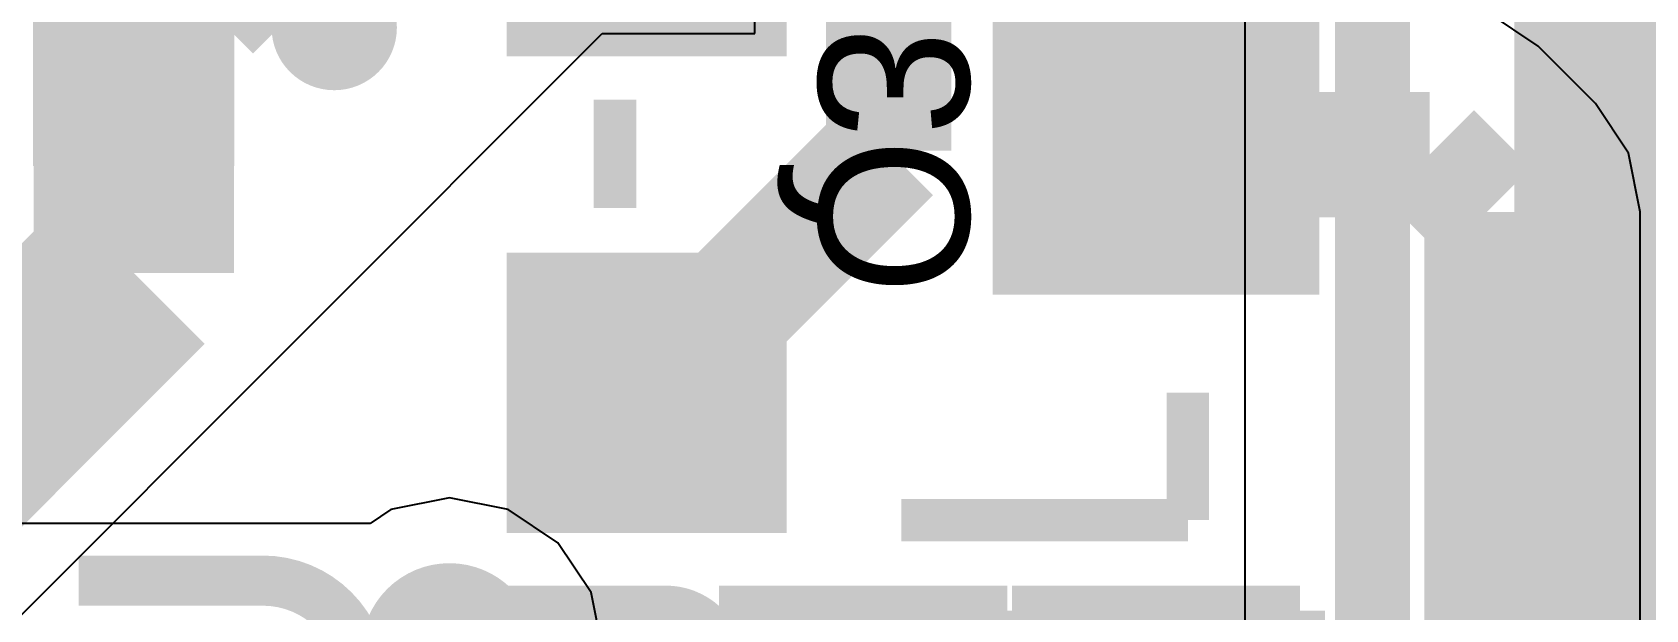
# Model space of a CAD drawing. Extents: x 81 to 196, y 150 to 213.
# Drawn here: x 110.08 to 116.52, y 193.27 to 195.58 of the extents above; entities that cross this region are included whole.
import ezdxf

# ---------------------------------------------------------------- set-up
doc = ezdxf.new("R2010")
doc.units = 0
doc.header["$MEASUREMENT"] = 0
for name, color, linetype in [('BOTTOMLAYER', 5, 'CONTINUOUS'), ('BOTTOMOVERLAY', 54, 'CONTINUOUS'), ('BOTTOMPASTE', 16, 'CONTINUOUS'), ('BOTTOMSOLDER', 6, 'CONTINUOUS'), ('MULTILAYER', 9, 'CONTINUOUS'), ('TOPLAYER', 1, 'CONTINUOUS')]:
    doc.layers.add(name, color=color, linetype=linetype)

msp = doc.modelspace()

# ---------------------------------------------------------------- linework, layer by layer
at = {"layer": 'BOTTOMLAYER'}
for p, q in [((112.963574, 195.570226), (112.963574, 196.484626)), ((116.088549, 195.520201), (115.890083, 195.652814)), ((109.763174, 192.979426), (112.353974, 195.570226)), ((112.353974, 195.570226), (112.963574, 195.570226)), ((116.317149, 195.291601), (116.088549, 195.520201)), ((116.317149, 195.291601), (116.317151, 195.291603)), ((116.317151, 195.291603), (116.317149, 195.291601)), ((116.449762, 195.093135), (116.317149, 195.291601)), ((116.496328, 194.859026), (116.449762, 195.093135)), ((116.496328, 192.217426), (116.496328, 194.859026))]:
    msp.add_line(p, q, dxfattribs=at)
for points, const_width in [([(113.496974, 195.102815), (113.496974, 197.602226)], 0.499999), ([(110.677574, 195.773426), (110.941785, 196.037637)], 0.800001), ([(110.484572, 194.615224), (110.484572, 195.694224)], 0.800001), ([(112.531774, 194.137615), (113.496974, 195.102815)], 0.499999), ([(115.655974, 195.087626), (114.563774, 195.087626)], 0.499999), ([(115.884574, 194.859026), (115.655974, 195.087626)], 0.499999), ([(115.884574, 192.217426), (115.884574, 194.859026)], 0.499999), ([(108.975777, 193.106429), (110.484572, 194.615224)], 0.800001)]:
    msp.add_lwpolyline(points, dxfattribs=dict(at, const_width=const_width))
at = {"layer": 'BOTTOMLAYER', "const_width": 0.499999}
for points in [[(115.156798, 195.087626, -0.198912), (114.803085, 195.234138)], [(115.156798, 195.087626, -0.198912), (114.803085, 195.234138)], [(115.156798, 195.087626, -0.198912), (114.803085, 195.234138)], [(115.156798, 195.087626, -0.198912), (114.803085, 195.234138)], [(115.156798, 195.087626, -0.198912), (114.803085, 195.234138)], [(115.156798, 195.087626, -0.198912), (114.803085, 195.234138)], [(115.156798, 195.087626, -0.198912), (114.803085, 195.234138)], [(114.803085, 194.941114, -0.198912), (115.156798, 195.087626)], [(114.803085, 194.941114, -0.198912), (115.156798, 195.087626)], [(114.803085, 194.941114, -0.198912), (115.156798, 195.087626)], [(114.803085, 194.941114, -0.198912), (115.156798, 195.087626)], [(114.803085, 194.941114, -0.198912), (115.156798, 195.087626)], [(114.803085, 194.941114, -0.198912), (115.156798, 195.087626)], [(114.803085, 194.941114, -0.198912), (115.156798, 195.087626)], [(112.885487, 194.491328, -0.198912), (112.531774, 194.344816)], [(112.885487, 194.491328, -0.198912), (112.531774, 194.344816)], [(112.885487, 194.491328, -0.198912), (112.531774, 194.344816)], [(112.885487, 194.491328, -0.198912), (112.531774, 194.344816)], [(112.885487, 194.491328, -0.198912), (112.531774, 194.344816)], [(112.885487, 194.491328, -0.198912), (112.531774, 194.344816)], [(112.885487, 194.491328, -0.198912), (112.531774, 194.344816)], [(112.738975, 194.137615, -0.198912), (112.885487, 194.491328)], [(112.738975, 194.137615, -0.198912), (112.885487, 194.491328)], [(112.738975, 194.137615, -0.198912), (112.885487, 194.491328)], [(112.738975, 194.137615, -0.198912), (112.885487, 194.491328)], [(112.738975, 194.137615, -0.198912), (112.885487, 194.491328)], [(112.738975, 194.137615, -0.198912), (112.885487, 194.491328)], [(112.738975, 194.137615, -0.198912), (112.885487, 194.491328)]]:
    msp.add_lwpolyline(points, format="xyb", dxfattribs=at)
at = {"layer": 'BOTTOMLAYER', "const_width": 0.249999}
for points in [[(114.803085, 195.10914, 1), (114.803085, 195.359137, 1)], [(114.803085, 195.10914, 1), (114.803085, 195.359137, 1)], [(114.803085, 195.10914, 1), (114.803085, 195.359137, 1)], [(114.803085, 195.10914, 1), (114.803085, 195.359137, 1)], [(114.803085, 195.10914, 1), (114.803085, 195.359137, 1)], [(114.803085, 195.10914, 1), (114.803085, 195.359137, 1)], [(114.803085, 195.10914, 1), (114.803085, 195.359137, 1)], [(115.156798, 194.962628, 1), (115.156798, 195.212624, 1)], [(115.156798, 194.962628, 1), (115.156798, 195.212624, 1)], [(115.156798, 194.962628, 1), (115.156798, 195.212624, 1)], [(115.156798, 194.962628, 1), (115.156798, 195.212624, 1)], [(115.156798, 194.962628, 1), (115.156798, 195.212624, 1)], [(115.156798, 194.962628, 1), (115.156798, 195.212624, 1)], [(115.156798, 194.962628, 1), (115.156798, 195.212624, 1)], [(115.156798, 194.962628, 1), (115.156798, 195.212624, 1)], [(115.156798, 194.962628, 1), (115.156798, 195.212624, 1)], [(115.156798, 194.962628, 1), (115.156798, 195.212624, 1)], [(115.156798, 194.962628, 1), (115.156798, 195.212624, 1)], [(115.156798, 194.962628, 1), (115.156798, 195.212624, 1)], [(115.156798, 194.962628, 1), (115.156798, 195.212624, 1)], [(115.156798, 194.962628, 1), (115.156798, 195.212624, 1)], [(114.803085, 194.816115, 1), (114.803085, 195.066112, 1)], [(114.803085, 194.816115, 1), (114.803085, 195.066112, 1)], [(114.803085, 194.816115, 1), (114.803085, 195.066112, 1)], [(114.803085, 194.816115, 1), (114.803085, 195.066112, 1)], [(114.803085, 194.816115, 1), (114.803085, 195.066112, 1)], [(114.803085, 194.816115, 1), (114.803085, 195.066112, 1)], [(114.803085, 194.816115, 1), (114.803085, 195.066112, 1)], [(112.885487, 194.366329, 1), (112.885487, 194.616326, 1)], [(112.885487, 194.366329, 1), (112.885487, 194.616326, 1)], [(112.885487, 194.366329, 1), (112.885487, 194.616326, 1)], [(112.885487, 194.366329, 1), (112.885487, 194.616326, 1)], [(112.885487, 194.366329, 1), (112.885487, 194.616326, 1)], [(112.885487, 194.366329, 1), (112.885487, 194.616326, 1)], [(112.885487, 194.366329, 1), (112.885487, 194.616326, 1)], [(112.885487, 194.366329, 1), (112.885487, 194.616326, 1)], [(112.885487, 194.366329, 1), (112.885487, 194.616326, 1)], [(112.885487, 194.366329, 1), (112.885487, 194.616326, 1)], [(112.885487, 194.366329, 1), (112.885487, 194.616326, 1)], [(112.885487, 194.366329, 1), (112.885487, 194.616326, 1)], [(112.885487, 194.366329, 1), (112.885487, 194.616326, 1)], [(112.885487, 194.366329, 1), (112.885487, 194.616326, 1)], [(112.531774, 194.219817, 1), (112.531774, 194.469814, 1)], [(112.531774, 194.219817, 1), (112.531774, 194.469814, 1)], [(112.531774, 194.219817, 1), (112.531774, 194.469814, 1)], [(112.531774, 194.219817, 1), (112.531774, 194.469814, 1)], [(112.531774, 194.219817, 1), (112.531774, 194.469814, 1)], [(112.531774, 194.219817, 1), (112.531774, 194.469814, 1)], [(112.531774, 194.219817, 1), (112.531774, 194.469814, 1)], [(112.738975, 194.012617, 1), (112.738975, 194.262614, 1)], [(112.738975, 194.012617, 1), (112.738975, 194.262614, 1)], [(112.738975, 194.012617, 1), (112.738975, 194.262614, 1)], [(112.738975, 194.012617, 1), (112.738975, 194.262614, 1)], [(112.738975, 194.012617, 1), (112.738975, 194.262614, 1)], [(112.738975, 194.012617, 1), (112.738975, 194.262614, 1)], [(112.738975, 194.012617, 1), (112.738975, 194.262614, 1)], [(111.744374, 192.981428, 1), (111.744374, 193.231424, 1)]]:
    msp.add_lwpolyline(points, format="xyb", close=True, dxfattribs=at)
at = {"layer": 'BOTTOMLAYER'}
for points in [[(110.184573, 195.144225), (110.784572, 195.144225), (110.184573, 196.244223), (110.784572, 196.244223)], [(115.113773, 194.630426), (115.113773, 195.544826), (114.013775, 194.630426), (114.013775, 195.544826)], [(112.988974, 193.680415), (112.988974, 194.594815), (112.074574, 193.680415), (112.074574, 194.594815)]]:
    msp.add_solid(points, dxfattribs=at)
at = {"layer": 'BOTTOMOVERLAY'}
for points, const_width in [([(111.284573, 195.719222, 1), (111.284573, 195.46922, 1)], 0.249999), ([(111.284573, 195.406721, 1), (111.284573, 195.53172, 1)], 0.124998), ([(110.99977, 193.33843, 1), (110.99977, 193.438429, 1)], 0.1), ([(111.897373, 193.218628, 1), (111.897373, 193.318628, 1)], 0.1), ([(112.607372, 193.218628, 1), (112.607372, 193.318628, 1)], 0.1)]:
    msp.add_lwpolyline(points, format="xyb", close=True, dxfattribs=dict(at, const_width=const_width))
for points, const_width in [([(112.404774, 194.874215), (112.404774, 195.306015)], 0.17), ([(114.690774, 193.629615), (114.690774, 194.137615)], 0.17), ([(114.690774, 193.629615), (113.547774, 193.629615)], 0.17), ([(110.99977, 193.388427), (110.264771, 193.388427)], 0.2), ([(112.607372, 193.268623), (111.897373, 193.268623)], 0.2), ([(113.970379, 193.268628), (112.820376, 193.268628)], 0.2), ([(112.820376, 192.593628), (112.820376, 193.268628)], 0.2), ([(113.970379, 192.593628), (113.970379, 193.268628)], 0.2), ([(115.138777, 193.268625), (113.988776, 193.268625)], 0.2), ([(113.988776, 192.593625), (113.988776, 193.268625)], 0.2), ([(115.138777, 192.593625), (115.138777, 193.268625)], 0.2)]:
    msp.add_lwpolyline(points, dxfattribs=dict(at, const_width=const_width))
at = {"layer": 'BOTTOMOVERLAY', "const_width": 0.2}
for points in [[(110.99977, 193.388429, -0.414213), (111.39977, 192.988428)], [(111.677374, 193.048628, -0.414214), (111.897373, 193.268628)], [(112.607372, 193.268628, -0.414214), (112.827372, 193.048628)]]:
    msp.add_lwpolyline(points, format="xyb", dxfattribs=at)
at = {"layer": 'BOTTOMPASTE'}
for points in [[(110.184573, 195.144225), (110.784572, 195.144225), (110.184573, 196.244223), (110.784572, 196.244223)], [(115.113773, 194.630426), (115.113773, 195.544826), (114.013775, 194.630426), (114.013775, 195.544826)], [(112.988974, 193.680415), (112.988974, 194.594815), (112.074574, 193.680415), (112.074574, 194.594815)]]:
    msp.add_solid(points, dxfattribs=at)
at = {"layer": 'BOTTOMSOLDER', "const_width": 0.351599}
msp.add_lwpolyline([(111.744374, 192.930628, 1), (111.744374, 193.282224, 1)], format="xyb", close=True, dxfattribs=at)
at = {"layer": 'BOTTOMSOLDER'}
for points in [[(113.090574, 195.478837), (113.090574, 196.596437), (111.972974, 195.478837), (111.972974, 196.596437)], [(110.082973, 195.042625), (110.886172, 195.042625), (110.082973, 196.345823), (110.886172, 196.345823)], [(115.215373, 194.528826), (115.215373, 195.646426), (113.912175, 194.528826), (113.912175, 195.646426)], [(113.090574, 193.578815), (113.090574, 194.696415), (111.972974, 193.578815), (111.972974, 194.696415)]]:
    msp.add_solid(points, dxfattribs=at)
at = {"layer": 'MULTILAYER', "const_width": 0.249999}
msp.add_lwpolyline([(111.744374, 192.981428, 1), (111.744374, 193.231424, 1)], format="xyb", close=True, dxfattribs=at)
at = {"layer": 'TOPLAYER'}
for p, q in [((114.917578, 206.441426), (114.917578, 189.101189)), ((111.510265, 193.671614), (111.427367, 193.616222)), ((111.744374, 193.71818), (111.510265, 193.671614)), ((111.978483, 193.671614), (111.744374, 193.71818)), ((112.176949, 193.539001), (111.978483, 193.671614)), ((111.427367, 193.616222), (108.805937, 193.616222)), ((112.309562, 193.340535), (112.176949, 193.539001)), ((112.356128, 193.106426), (112.309562, 193.340535))]:
    msp.add_line(p, q, dxfattribs=at)
for points, const_width in [([(115.427374, 188.890026), (115.427374, 206.441426)], 0.299999), ([(116.494174, 192.369826), (116.494174, 199.177026)], 1.000001), ([(116.163974, 188.153426), (116.163974, 193.436626)], 0.299999)]:
    msp.add_lwpolyline(points, dxfattribs=dict(at, const_width=const_width))
at = {"layer": 'TOPLAYER', "const_width": 0.249999}
msp.add_lwpolyline([(111.744374, 192.981428, 1), (111.744374, 193.231424, 1)], format="xyb", close=True, dxfattribs=at)

# ---------------------------------------------------------------- texts
at = {"layer": 'BOTTOMOVERLAY', "text_generation_flag": 2}
msp.add_text('Q3', height=0.599999, rotation=270, dxfattribs=at).set_placement((113.217574, 194.528826))

doc.saveas('drawing.dxf')
